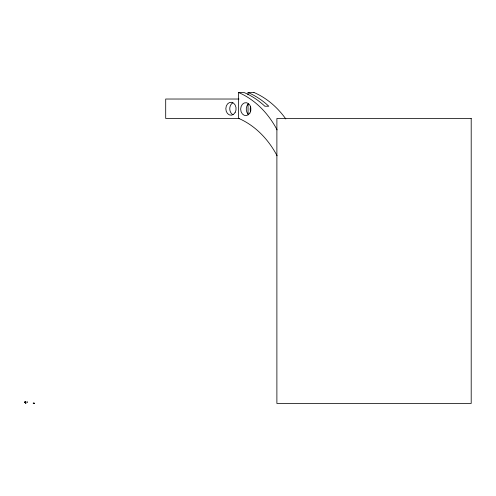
<?xml version="1.0" encoding="UTF-8"?>
<svg xmlns="http://www.w3.org/2000/svg" width="496" height="496" viewBox="0 0 496 496"><rect width="100%" height="100%" fill="white"/><g stroke="black" fill="none" stroke-linecap="round" stroke-linejoin="round"><path stroke-width="0.74" d="M25.501 402.535L25.786 402.175L25.501 402.473M27.336 402.095L27.702 402.262L27.416 401.903M248.043 94.835L248.043 92.547L253.958 92.547M239.016 99.026L165.701 99.026L165.701 118.457L239.698 118.457M25.445 401.965L25.786 401.965L25.445 402.535M24.8 402.082L25.414 402.082M25.786 402.12L24.8 402.306L25.786 402.374M24.8 402.423L25.414 402.423M33.244 403.081L33.17 403.198M33.759 403.062L34.094 403.453M33.852 403.403L34.007 403.062M248.043 103.98L248.043 114.644M238.514 118.457L238.514 92.547L244.1 92.547A94.494 74.964 90 0 1 264.852 106.225L268.795 106.225A94.494 74.964 -90 0 0 248.043 92.547M33.852 403.062L33.759 403.453M253.971 92.485A95.207 75.528 90 0 1 285.826 118.978M238.551 118.333A95.505 75.77 90 0 1 277.09 155.769M238.533 92.485A95.207 75.528 -90 0 1 277.084 129.865M248.31 114.334A6.479 5.14 -90 0 1 248.186 104.061M250.604 111.705A6.479 5.14 -90 0 1 250.542 106.752M233.015 114.762A6.479 5.14 -90 0 1 229.766 108.841A6.479 5.14 -90 0 1 232.866 102.796M471.2 118.457L276.886 118.457L276.886 403.453L471.2 403.453L471.2 118.457M24.992 401.828L24.8 402.678L24.992 401.828M25.904 401.834L25.445 401.834L25.445 403.453L25.904 403.453L25.904 401.834M34.354 403.26L33.499 403.453L34.354 403.26M249.922 113.001A6.479 5.14 -90 0 0 246.388 102.703A6.479 5.14 -90 0 0 241.081 111.705A6.479 5.14 -90 0 0 249.922 113.001M235.085 112.604A6.479 5.14 -90 0 0 231.558 102.306A6.479 5.14 -90 0 0 226.244 111.315A6.479 5.14 -90 0 0 235.085 112.604"/></g></svg>
